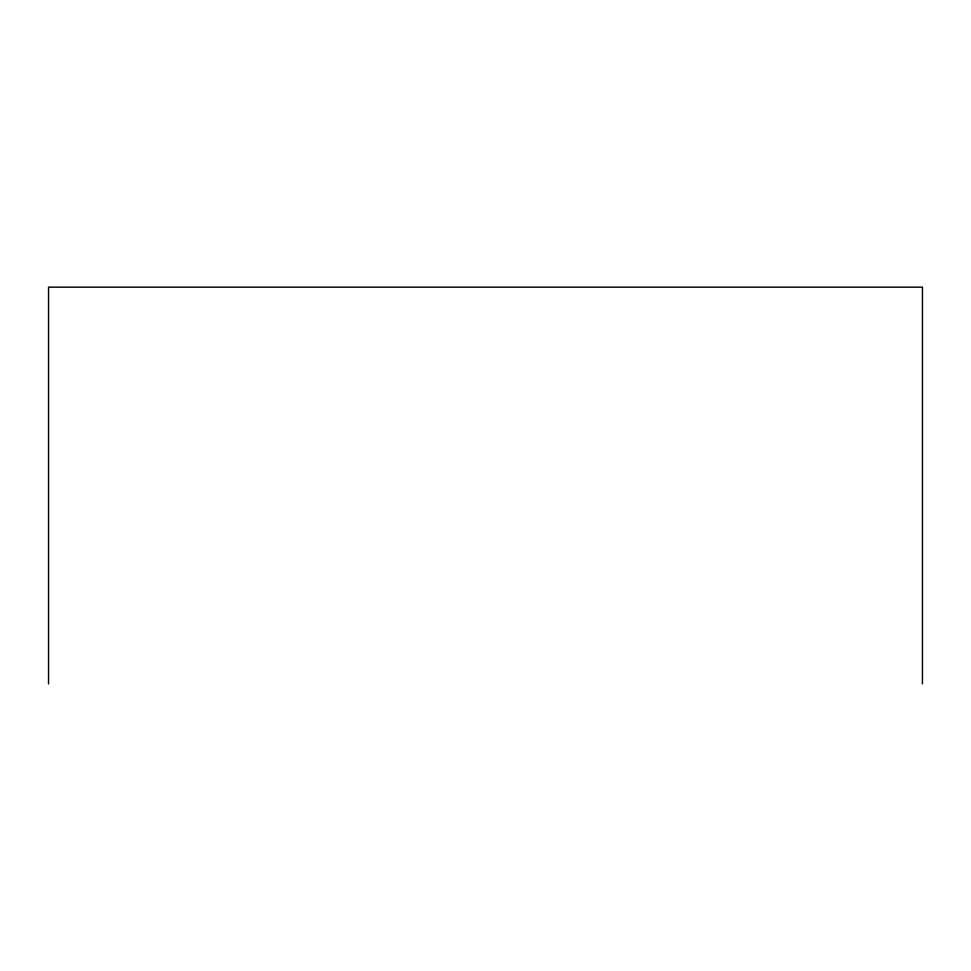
<?xml version="1.0" encoding="UTF-8"?>
<svg xmlns="http://www.w3.org/2000/svg" width="971" height="971" viewBox="0 0 971 971"><rect width="100%" height="100%" fill="white"/><g stroke="black" fill="none" stroke-linecap="round" stroke-linejoin="round"><path stroke-width="1.46" d="M922.45 683.839L922.45 287.161L48.55 287.161L48.55 683.839"/></g></svg>
